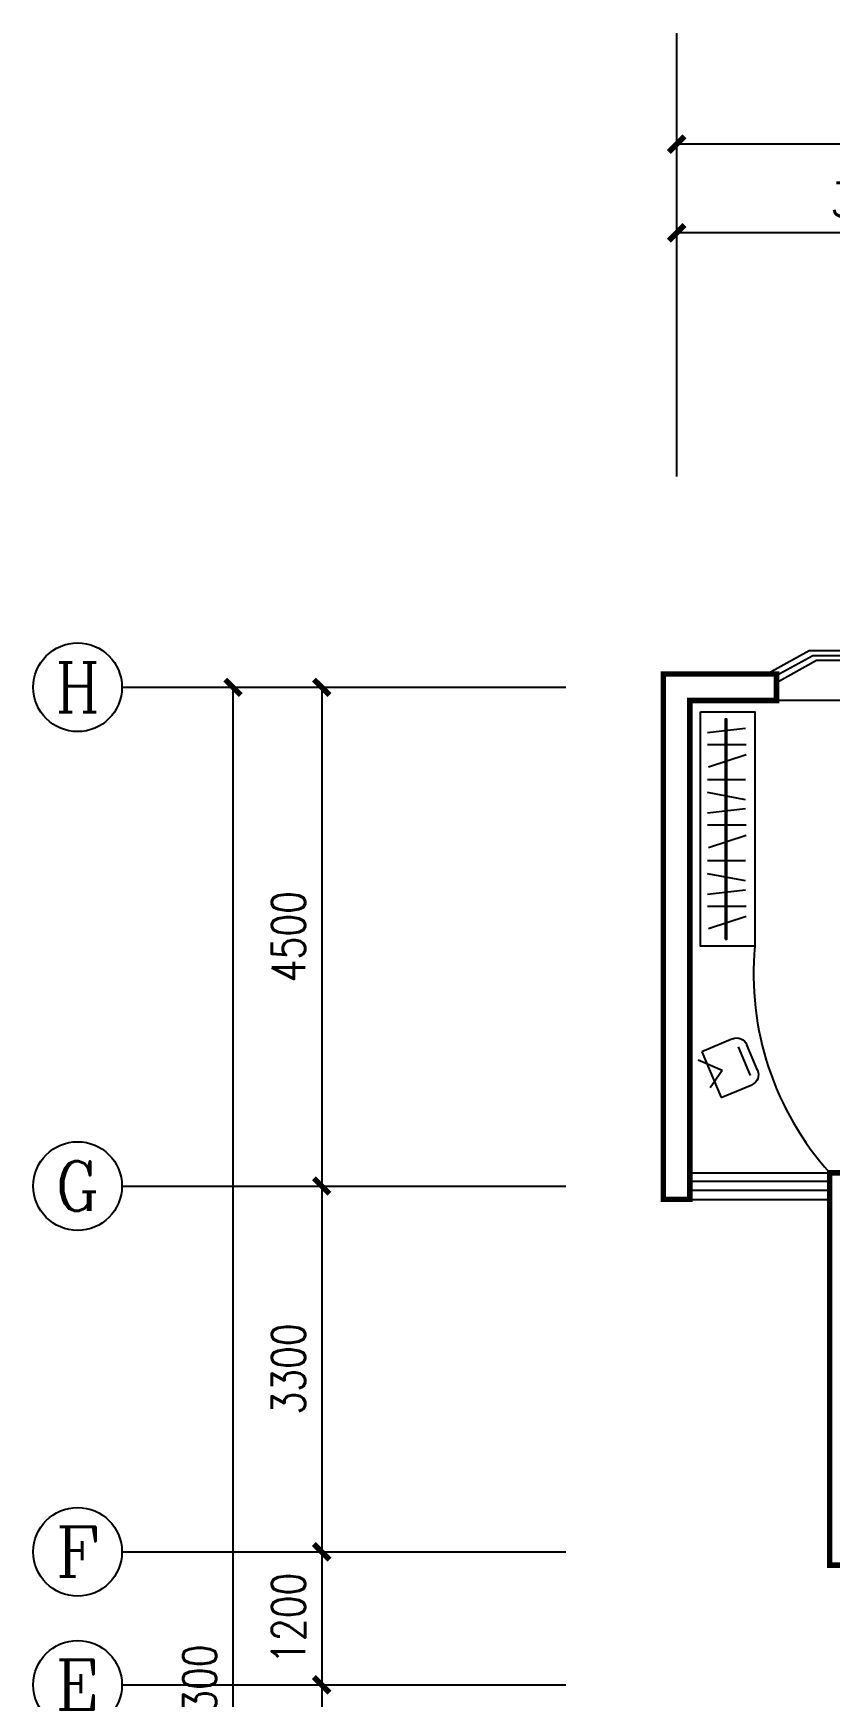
# Model space of a CAD drawing. Header units: millimetres. Extents: x 643 to 40043, y 348 to 31548.
# Drawn here: x 643 to 7823, y 16540 to 31548 of the extents above; entities that cross this region are included whole.
import ezdxf
from ezdxf.enums import TextEntityAlignment as Align

# ---------------------------------------------------------------- set-up
doc = ezdxf.new("R2010")
doc.units = ezdxf.units.MM
for name, color, linetype in [('AXIS', 3, 'Continuous'), ('AXIS_TEXT', 7, 'Continuous'), ('GROUND', 2, 'Continuous'), ('PUB_WALL', 255, 'Continuous'), ('PUB_WINDW', 7, 'Continuous'), ('WALL', 255, 'Continuous'), ('WINDOW', 2, 'Continuous')]:
    doc.layers.add(name, color=color, linetype=linetype)
doc.styles.add('COMPLEX', font='COMPLEX')
doc.styles.add('DIM_FONT', font='SIMPLEX', dxfattribs={"width": 0.8})
doc.styles.get("Standard").update_dxf_attribs({"font": 'arial.ttf'})
doc.dimstyles.new('AXIS', dxfattribs={"dimtxt": 300, "dimasz": 1, "dimexe": 250, "dimexo": 300, "dimgap": 0.09, "dimtad": 1, "dimdec": 0, "dimzin": 0, "dimdsep": 46, "dimtxsty": 'DIM_FONT', "dimblk": '_DIMX', "dimcen": 0.09, "dimse1": 1, "dimse2": 1, "dimclrt": 7, "dimadec": 0, "dimazin": 0, "dimtfac": 1, "dimtdec": 0, "dimtix": 1, "dimtmove": 2, "dimatfit": 3, "dimldrblk": '_DIMX', "dimfxl": 1, "dimtolj": 1, "dimtzin": 0, "dimarcsym": 0})

# ---------------------------------------------------------------- blocks, each defined once
blk = doc.blocks.new('_DIMX')
at = {"const_width": 50}
blk.add_lwpolyline([(-70, -70), (70, 70)], dxfattribs=at)
blk = doc.blocks.new('*D32')
at = {"color": 0, "linetype": 'ByBlock', "transparency": 16777216}
blk.add_line((-237213, 37582), (-240811, 37582), dxfattribs=at)
at = {"layer": 'DEFPOINTS', "color": 0, "linetype": 'ByBlock', "transparency": 16777216}
for p in [(-240812, 37582), (-240812, 35382), (-237212, 35382)]:
    blk.add_point(p, dxfattribs=at)
at = {"color": 0, "linetype": 'ByBlock', "transparency": 16777216, "rotation": 180}
blk.add_blockref('_DIMX', (-240812, 37582), dxfattribs=at)
at = {"color": 0, "linetype": 'ByBlock', "transparency": 16777216}
blk.add_blockref('_DIMX', (-237212, 37582), dxfattribs=at)
at = {"color": 7, "linetype": 'ByBlock', "transparency": 16777216, "insert": (-239012, 37882), "char_height": 300, "attachment_point": 5, "style": 'DIM_FONT'}
blk.add_mtext('\\A1;3600', dxfattribs=at)
blk = doc.blocks.new('*D31')
at = {"color": 0, "linetype": 'ByBlock', "transparency": 16777216}
blk.add_line((-213013, 38382), (-240811, 38382), dxfattribs=at)
at = {"layer": 'DEFPOINTS', "color": 0, "linetype": 'ByBlock', "transparency": 16777216}
for p in [(-240812, 38382), (-240812, 35382), (-213012, 35382)]:
    blk.add_point(p, dxfattribs=at)
at = {"color": 0, "linetype": 'ByBlock', "transparency": 16777216, "rotation": 180}
blk.add_blockref('_DIMX', (-240812, 38382), dxfattribs=at)
at = {"color": 0, "linetype": 'ByBlock', "transparency": 16777216}
blk.add_blockref('_DIMX', (-213012, 38382), dxfattribs=at)
at = {"color": 7, "linetype": 'ByBlock', "transparency": 16777216, "insert": (-226912, 38682), "char_height": 300, "attachment_point": 5, "style": 'DIM_FONT'}
blk.add_mtext('\\A1;27800', dxfattribs=at)
blk = doc.blocks.new('*D51')
at = {"color": 0, "linetype": 'ByBlock', "transparency": 16777216}
blk.add_line((-244012, 24481), (-244012, 22083), dxfattribs=at)
at = {"layer": 'DEFPOINTS', "color": 0, "linetype": 'ByBlock', "transparency": 16777216}
for p in [(-241812, 24482), (-244012, 22082), (-241812, 22082)]:
    blk.add_point(p, dxfattribs=at)
at = {"color": 0, "linetype": 'ByBlock', "transparency": 16777216}
for p, rotation in [((-244012, 24482), 90), ((-244012, 22082), 270)]:
    blk.add_blockref('_DIMX', p, dxfattribs=dict(at, rotation=rotation))
at = {"color": 7, "linetype": 'ByBlock', "transparency": 16777216, "insert": (-244312, 23282), "char_height": 300, "attachment_point": 5, "rotation": 90, "style": 'DIM_FONT'}
blk.add_mtext('\\A1;2400', dxfattribs=at)
blk = doc.blocks.new('*D43')
at = {"color": 0, "linetype": 'ByBlock', "transparency": 16777216}
blk.add_line((-244812, 33481), (-244812, 15183), dxfattribs=at)
at = {"layer": 'DEFPOINTS', "color": 0, "linetype": 'ByBlock', "transparency": 16777216}
for p in [(-241812, 33482), (-244812, 15182), (-241812, 15182)]:
    blk.add_point(p, dxfattribs=at)
at = {"color": 0, "linetype": 'ByBlock', "transparency": 16777216}
for p, rotation in [((-244812, 33482), 90), ((-244812, 15182), 270)]:
    blk.add_blockref('_DIMX', p, dxfattribs=dict(at, rotation=rotation))
at = {"color": 7, "linetype": 'ByBlock', "transparency": 16777216, "insert": (-245112, 24332), "char_height": 300, "attachment_point": 5, "rotation": 90, "style": 'DIM_FONT'}
blk.add_mtext('\\A1;18300', dxfattribs=at)
blk = doc.blocks.new('*D54')
at = {"color": 0, "linetype": 'ByBlock', "transparency": 16777216}
blk.add_line((-244012, 33481), (-244012, 28983), dxfattribs=at)
at = {"layer": 'DEFPOINTS', "color": 0, "linetype": 'ByBlock', "transparency": 16777216}
for p in [(-241812, 33482), (-244012, 28982), (-241812, 28982)]:
    blk.add_point(p, dxfattribs=at)
at = {"color": 0, "linetype": 'ByBlock', "transparency": 16777216}
for p, rotation in [((-244012, 33482), 90), ((-244012, 28982), 270)]:
    blk.add_blockref('_DIMX', p, dxfattribs=dict(at, rotation=rotation))
at = {"color": 7, "linetype": 'ByBlock', "transparency": 16777216, "insert": (-244312, 31232), "char_height": 300, "attachment_point": 5, "rotation": 90, "style": 'DIM_FONT'}
blk.add_mtext('\\A1;4500', dxfattribs=at)
blk = doc.blocks.new('_AXISO')
blk.add_circle((0, 0), 0.5)
at = {"layer": 'AXIS_TEXT', "style": 'COMPLEX', "width": 1.041667}
blk.add_attdef('A', text='', height=0.56, dxfattribs=at).set_placement((-0.25, -0.28), (0.25, -0.28), align=Align.FIT)
blk = doc.blocks.new('*D53')
at = {"color": 0, "linetype": 'ByBlock', "transparency": 16777216}
blk.add_line((-244012, 28981), (-244012, 25683), dxfattribs=at)
at = {"layer": 'DEFPOINTS', "color": 0, "linetype": 'ByBlock', "transparency": 16777216}
for p in [(-241812, 28982), (-244012, 25682), (-241812, 25682)]:
    blk.add_point(p, dxfattribs=at)
at = {"color": 0, "linetype": 'ByBlock', "transparency": 16777216}
for p, rotation in [((-244012, 28982), 90), ((-244012, 25682), 270)]:
    blk.add_blockref('_DIMX', p, dxfattribs=dict(at, rotation=rotation))
at = {"color": 7, "linetype": 'ByBlock', "transparency": 16777216, "insert": (-244312, 27332), "char_height": 300, "attachment_point": 5, "rotation": 90, "style": 'DIM_FONT'}
blk.add_mtext('\\A1;3300', dxfattribs=at)
blk = doc.blocks.new('*D52')
at = {"color": 0, "linetype": 'ByBlock', "transparency": 16777216}
blk.add_line((-244012, 25681), (-244012, 24483), dxfattribs=at)
at = {"layer": 'DEFPOINTS', "color": 0, "linetype": 'ByBlock', "transparency": 16777216}
for p in [(-241812, 25682), (-244012, 24482), (-241812, 24482)]:
    blk.add_point(p, dxfattribs=at)
at = {"color": 0, "linetype": 'ByBlock', "transparency": 16777216}
for p, rotation in [((-244012, 25682), 90), ((-244012, 24482), 270)]:
    blk.add_blockref('_DIMX', p, dxfattribs=dict(at, rotation=rotation))
at = {"color": 7, "linetype": 'ByBlock', "transparency": 16777216, "insert": (-244312, 25082), "char_height": 300, "attachment_point": 5, "rotation": 90, "style": 'DIM_FONT'}
blk.add_mtext('\\A1;1200', dxfattribs=at)
blk = doc.blocks.new('M_B0OPK')
for p, q in [((-0.5, 0.5), (0.5, 0.5)), ((0.5, 0.167), (-0.5, 0.167)), ((0.5, -0.167), (-0.5, -0.167)), ((-0.5, -0.5), (0.5, -0.5))]:
    blk.add_line(p, q)
blk = doc.blocks.new('12')
for p, q in [((-110, 230), (190, 230)), ((87, 1), (249, 172)), ((190, 230), (190, -220)), ((-210, -120), (-210, 130)), ((-129, 143), (-129, -136)), ((87, 1), (246, -100)), ((190, -220), (-110, -220))]:
    blk.add_line(p, q)
for centre, start, end in [((-110, 130), 90, 180), ((-110, -120), 180, 270)]:
    blk.add_arc(centre, 100, start, end)
at = {"width": 0.8, "flags": 9}
for tag in ['YSIZE', 'XSIZE', 'XSIZE', 'YSIZE']:
    blk.add_attdef(tag, (190, 5), '', height=0.5, rotation=90, dxfattribs=at)
at = {"flags": 9}
for tag in ['YSIZE', 'XSIZE']:
    blk.add_attdef(tag, (40, -220), '', height=0.5, rotation=90, dxfattribs=at)
blk = doc.blocks.new('M_B1ZDK')
for points in [[(0.5331, 0.549), (0.3361, 1.3649), (-0.3361, 1.3649), (-0.5418, 0.5128)], [(0.5012, 0.4163), (0.318, 1.1838), (-0.318, 1.1838), (-0.5012, 0.4283)], [(0.5, 0.1667), (0.3, 1.0027), (-0.3, 1.0027), (-0.5, 0.1667)]]:
    blk.add_lwpolyline(points)
blk = doc.blocks.new('1T4F68')
at = {"layer": 'AXIS', "color": 7}
for p, q in [((1505.8, 2355.5), (1505.8, -1644.5)), ((-3494.2, -3544.5), (505.8, -3544.5)), ((-3494.2, -8044.5), (505.8, -8044.5)), ((-3494.2, -11344.5), (505.8, -11344.5)), ((-3494.2, -12544.5), (505.8, -12544.5))]:
    blk.add_line(p, q, dxfattribs=at)
at = {"layer": 'GROUND', "color": 7}
blk.add_line((4205.8, -3664.5), (2405.8, -3664.5), dxfattribs=at)
blk.add_lwpolyline([(1722.8, -3765.4), (2210.6, -3765.4), (2210.6, -5881.8), (1722.8, -5881.8)], close=True, dxfattribs=at)
blk.add_arc((4888, -6129.8), 2688.8, 174.7095, 221.87374, dxfattribs=at)
at = {"layer": 'PUB_WALL', "color": 7, "const_width": 50}
for points in [[(1625.8, -8164.5), (1385.8, -8164.5), (1385.8, -3424.5), (2405.8, -3424.5), (2405.8, -3664.5), (1625.8, -3664.5)], [(2885.8, -11464.5), (2885.8, -7924.5), (6185.8, -7924.5), (6185.8, -7864.5), (6425.8, -7864.5), (6425.8, -8164.5), (3125.8, -8164.5), (3125.8, -11224.5), (3365.8, -11224.5), (3365.8, -11464.5)]]:
    blk.add_lwpolyline(points, close=True, dxfattribs=at)
at = {"layer": 'WALL', "color": 7}
for p, q in [((1385.8, -3424.5), (2405.8, -3424.5)), ((1385.8, -8164.5), (1385.8, -3424.5)), ((2405.8, -3664.5), (2405.8, -3424.5)), ((1625.8, -8164.5), (1625.8, -3664.5)), ((2405.8, -3664.5), (1625.8, -3664.5)), ((1625.8, -8164.5), (1385.8, -8164.5))]:
    blk.add_line(p, q, dxfattribs=at)
at = {"layer": 'WINDOW', "color": 7}
for p, q in [((1784, -3953), (2126.6, -3913.2)), ((2134.5, -4064.6), (1784, -4064.6)), ((1792, -4263.9), (2134.5, -4152.3)), ((1784, -4375.5), (2126.6, -4375.5)), ((2126.6, -4558.8), (1784, -4495)), ((1784, -4678.3), (2126.6, -4638.5)), ((2134.5, -4789.9), (1784, -4789.9)), ((1792, -4989.2), (2134.5, -4877.6)), ((1784, -5108.8), (2126.6, -5108.8)), ((2126.6, -5292.1), (1784, -5228.3)), ((1784, -5411.7), (2126.6, -5371.8)), ((2134.5, -5523.2), (1784, -5523.2)), ((1792, -5722.5), (2134.5, -5610.9))]:
    blk.add_line(p, q, dxfattribs=at)
blk.add_lwpolyline([(1943.4, -5818.2), (1959.3, -5818.2), (1959.3, -3833.4), (1943.4, -3833.4)], close=True, dxfattribs=at)
at = {"layer": 'AXIS', "color": 7}
ref = blk.add_blockref('_AXISO', (-3894.2, -3544.5), dxfattribs=dict(at, xscale=800, yscale=800, zscale=800))
ref.add_attrib('A', 'H', dxfattribs={"layer": 'AXIS_TEXT', "height": 448, "style": 'COMPLEX', "width": 0.9375}).set_placement((-4094.2, -3768.5), (-3694.2, -3768.5), align=Align.FIT)
at = {"layer": 'AXIS', "color": 7, "xscale": 800, "yscale": 800, "zscale": 800}
blk.add_blockref('_AXISO', (-3894.2, -8044.5), dxfattribs=at).add_auto_attribs({'A': 'G'})
at = {"layer": 'AXIS', "color": 7}
ref = blk.add_blockref('_AXISO', (-3894.2, -11344.5), dxfattribs=dict(at, xscale=800, yscale=800, zscale=800))
ref.add_attrib('A', 'F', dxfattribs={"layer": 'AXIS_TEXT', "height": 448, "style": 'COMPLEX', "width": 1.171875}).set_placement((-4094.2, -11568.5), (-3694.2, -11568.5), align=Align.FIT)
ref = blk.add_blockref('_AXISO', (-3894.2, -12544.5), dxfattribs=dict(at, xscale=800, yscale=800, zscale=800))
ref.add_attrib('A', 'E', dxfattribs={"layer": 'AXIS_TEXT', "height": 448, "style": 'COMPLEX', "width": 1.171875}).set_placement((-4094.2, -12768.5), (-3694.2, -12768.5), align=Align.FIT)
at = {"layer": 'WINDOW', "color": 7, "yscale": 239.9999999999999}
for name, p, xscale, zscale in [('M_B1ZDK', (3305.8, -3544.5), 1800, 1800), ('M_B0OPK', (2255.8, -8044.5), 1260, 1260)]:
    blk.add_blockref(name, p, dxfattribs=dict(at, xscale=xscale, zscale=zscale))
at = {"layer": 'WINDOW', "color": 7, "xscale": -1, "rotation": 22.84672398182562}
blk.add_blockref('12', (1996.5, -6970.5), dxfattribs=at)
at = {"layer": 'AXIS', "color": 7}
for p1, p2, distance, picture, middle in [((29305.8, -1644.5), (1505.8, -1644.5), -3000, '*D31', (15405.8, 1655.5)), ((505.8, -3544.5), (505.8, -21844.5), -3000, '*D43', (-2794.2, -12694.5)), ((505.8, -3544.5), (505.8, -8044.5), -2200, '*D54', (-1994.2, -5794.5))]:
    dim = blk.add_aligned_dim(p1=p1, p2=p2, distance=distance, dimstyle='AXIS', dxfattribs=at)
    dim.commit()
    dim.dimension.update_dxf_attribs({"geometry": picture, "text_midpoint": middle, "insert": (242318.1, -37026.6)})
dim = blk.add_linear_dim(base=(1505.8, 555.5), p1=(5105.8, -1644.5), p2=(1505.8, -1644.5), dimstyle='AXIS', dxfattribs=at)
dim.commit()
dim.dimension.update_dxf_attribs({"geometry": '*D32', "text_midpoint": (3305.8, 855.5), "insert": (242318.1, -37026.6)})
for base, p1, p2, picture, middle in [((-1694.2, -11344.5), (505.8, -8044.5), (505.8, -11344.5), '*D53', (-1994.2, -9694.5)), ((-1694.2, -12544.5), (505.8, -11344.5), (505.8, -12544.5), '*D52', (-1994.2, -11944.5)), ((-1694.2, -14944.5), (505.8, -12544.5), (505.8, -14944.5), '*D51', (-1994.2, -13744.5))]:
    dim = blk.add_linear_dim(base=base, p1=p1, p2=p2, angle=90, dimstyle='AXIS', dxfattribs=at)
    dim.commit()
    dim.dimension.update_dxf_attribs({"geometry": picture, "text_midpoint": middle, "insert": (242318.1, -37026.6)})

msp = doc.modelspace()

# ---------------------------------------------------------------- block references
at = {"layer": 'PUB_WINDW'}
msp.add_blockref('1T4F68', (4937, 29192), dxfattribs=at)

doc.saveas('drawing.dxf')
